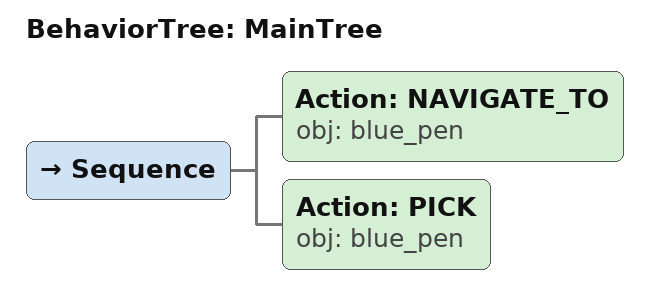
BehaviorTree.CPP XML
<root main_tree_to_execute="MainTree">
  <BehaviorTree ID="MainTree">
    <Sequence>
      <!-- Navigate to blue_pen (move arm around the stack of books to reach the black pen holder) -->
      <Action ID="NAVIGATE_TO" obj="blue_pen" />
      <!-- Pick blue_pen -->
      <Action ID="PICK" obj="blue_pen" />
    </Sequence>
  </BehaviorTree>
</root>
